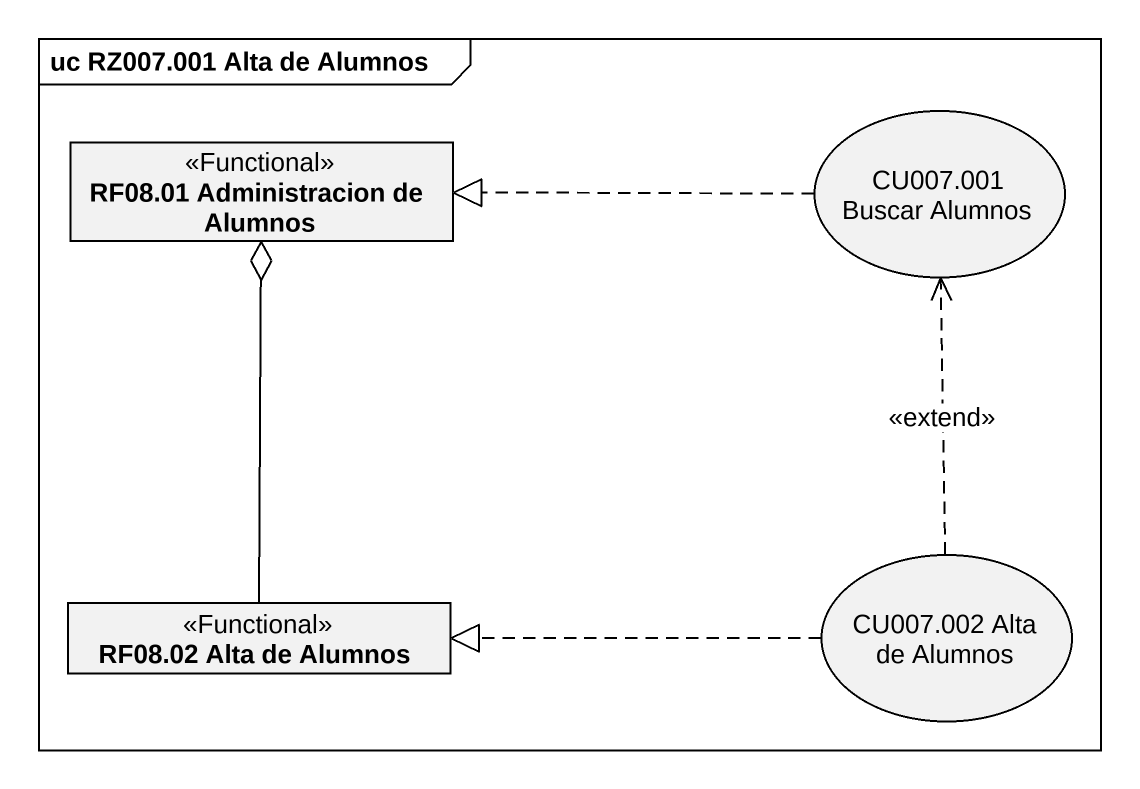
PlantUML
@startuml
mainframe uc RZ007.001 Alta de Alumnos
allowmixing
hide circle
hide empty members
class "RF08.01 Administracion de Alumnos" as RF08_01_Administracion_de <<Functional>>
usecase "CU007.001 Buscar Alumnos" as CU007_001_Buscar_Alumnos
class "RF08.02 Alta de Alumnos" as RF08_02_Alta_de_Alumnos <<Functional>>
usecase "CU007.002 Alta de Alumnos" as CU007_002_Alta_de_Alumnos
CU007_001_Buscar_Alumnos .left.|> RF08_01_Administracion_de
RF08_02_Alta_de_Alumnos -up-o RF08_01_Administracion_de
CU007_002_Alta_de_Alumnos .up.> CU007_001_Buscar_Alumnos : <<extend>>
CU007_002_Alta_de_Alumnos .left.|> RF08_02_Alta_de_Alumnos
@enduml
